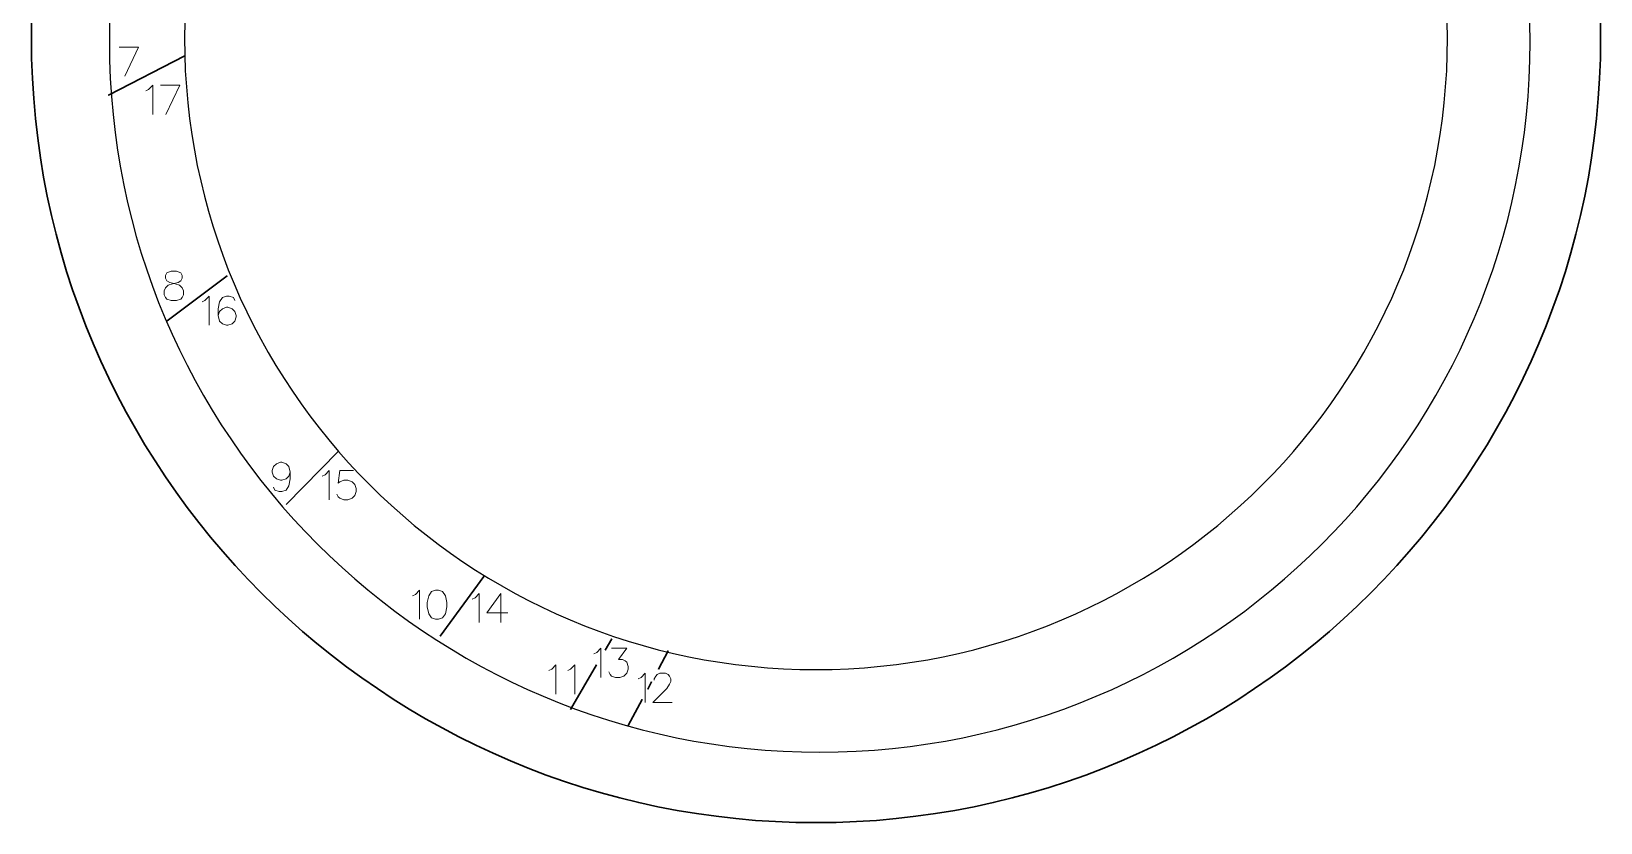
# Model space of a CAD drawing. Header units: centimetres. Extents: x -21.6 to 10.2, y -8.4 to 17.
# Drawn here: x -10.19 to -0.21, y -8.31 to -3.28 of the extents above; entities that cross this region are included whole.
import ezdxf

# ---------------------------------------------------------------- set-up
doc = ezdxf.new("R2010")
doc.units = ezdxf.units.CM
doc.header["$MEASUREMENT"] = 0
doc.layers.add('layer 1', color=7, linetype='Continuous')

msp = doc.modelspace()

# ---------------------------------------------------------------- linework, layer by layer
at = {"layer": 'layer 1', "lineweight": 30}
for points, knots in [([(-0.21474, -3.32664), (-0.21474, -6.07977), (-2.44745, -8.31248), (-5.20059, -8.31248), (-5.20059, -8.31248), (-7.95373, -8.31248), (-10.18643, -6.07977), (-10.18643, -3.32663), (-10.18643, -3.32663), (-10.18643, -0.57349), (-7.95373, 1.65921), (-5.20059, 1.65921), (-5.20059, 1.65921), (-2.44745, 1.65921), (-0.21474, -0.57349), (-0.21474, -3.32663), (-0.21474, -3.32663), (-0.21474, -3.32663), (-0.21474, -3.32664), (-0.21474, -3.32664)], [0, 0, 0, 0, 0.1666667, 0.1666667, 0.1666667, 0.1666667, 0.3333333, 0.3333333, 0.3333333, 0.3333333, 0.5, 0.5, 0.5, 0.5, 0.6666667, 0.6666667, 0.6666667, 0.6666667, 1, 1, 1, 1]), ([(-9.69557, -3.68931), (-9.69557, -3.68931), (-9.69557, -3.68931), (-9.69557, -3.68931), (-9.69557, -3.68931), (-9.69557, -3.68931), (-9.69557, -3.68931), (-9.69557, -3.68931)], [0, 0, 0, 0, 0.3333333, 0.3333333, 0.3333333, 0.3333333, 1, 1, 1, 1]), ([(-9.32384, -5.1221), (-9.32384, -5.1221), (-9.32384, -5.1221), (-9.32384, -5.1221), (-9.32384, -5.1221), (-9.32384, -5.1221), (-9.32384, -5.1221), (-9.32384, -5.1221)], [0, 0, 0, 0, 0.3333333, 0.3333333, 0.3333333, 0.3333333, 1, 1, 1, 1]), ([(-8.56795, -6.29076), (-8.56795, -6.29076), (-8.56795, -6.29076), (-8.56795, -6.29076), (-8.56795, -6.29076), (-8.56795, -6.29076), (-8.56795, -6.29076), (-8.56795, -6.29076)], [0, 0, 0, 0, 0.3333333, 0.3333333, 0.3333333, 0.3333333, 1, 1, 1, 1]), ([(-7.58957, -7.12675), (-7.58957, -7.12675), (-7.58957, -7.12675), (-7.58957, -7.12675), (-7.58957, -7.12675), (-7.58957, -7.12675), (-7.58957, -7.12675), (-7.58957, -7.12675)], [0, 0, 0, 0, 0.3333333, 0.3333333, 0.3333333, 0.3333333, 1, 1, 1, 1]), ([(-6.54046, -7.21607), (-6.54046, -7.21607), (-6.54046, -7.21607), (-6.54046, -7.21607), (-6.54046, -7.21607), (-6.54046, -7.21607), (-6.54046, -7.21607), (-6.54046, -7.21607)], [0, 0, 0, 0, 0.3333333, 0.3333333, 0.3333333, 0.3333333, 1, 1, 1, 1]), ([(-6.20182, -7.336), (-6.20182, -7.336), (-6.20182, -7.336), (-6.20182, -7.336), (-6.20182, -7.336), (-6.20182, -7.336), (-6.20182, -7.336), (-6.20182, -7.336)], [0, 0, 0, 0, 0.3333333, 0.3333333, 0.3333333, 0.3333333, 1, 1, 1, 1])]:
    msp.add_open_spline(points, degree=3, knots=knots, dxfattribs=at)
at = {"layer": 'layer 1', "lineweight": 25}
for points, knots in [([(-0.663, -3.3503), (-0.663, -3.35029), (-0.663, -3.35029), (-0.663, -3.35029), (-0.663, -3.35029), (-0.663, -5.84284), (-2.68438, -7.86422), (-5.17692, -7.86422), (-5.17692, -7.86422), (-5.17692, -7.86422), (-5.17692, -7.86422), (-5.17692, -7.86422), (-5.17692, -7.86422), (-7.66947, -7.86422), (-9.69085, -5.84284), (-9.69085, -3.35029), (-9.69085, -3.35029), (-9.69085, -3.35029), (-9.69085, -3.35029), (-9.69085, -3.35029), (-9.69085, -3.35029), (-9.69085, -0.85774), (-7.66947, 1.16363), (-5.17692, 1.16363), (-5.17692, 1.16363), (-5.17692, 1.16363), (-5.17692, 1.16363), (-5.17692, 1.16363), (-5.17692, 1.16363), (-2.68438, 1.16363), (-0.663, -0.85774), (-0.663, -3.35029), (-0.663, -3.35029), (-0.663, -3.35029), (-0.663, -3.3503), (-0.663, -3.3503)], [0, 0, 0, 0, 0.1, 0.1, 0.1, 0.1, 0.2, 0.2, 0.2, 0.2, 0.3, 0.3, 0.3, 0.3, 0.4, 0.4, 0.4, 0.4, 0.5, 0.5, 0.5, 0.5, 0.6, 0.6, 0.6, 0.6, 0.7, 0.7, 0.7, 0.7, 0.8, 0.8, 0.8, 0.8, 1, 1, 1, 1]), ([(-1.18772, -3.32664), (-1.18771, -5.54251), (-2.98471, -7.33951), (-5.20059, -7.33951), (-5.20059, -7.33951), (-7.41647, -7.33951), (-9.21346, -5.54251), (-9.21346, -3.32663), (-9.21346, -3.32663), (-9.21346, -1.11075), (-7.41647, 0.68624), (-5.20059, 0.68624), (-5.20059, 0.68624), (-2.98471, 0.68624), (-1.18771, -1.11075), (-1.18771, -3.32663), (-1.18771, -3.32663), (-1.18771, -3.32663), (-1.18772, -3.32664), (-1.18772, -3.32664)], [0, 0, 0, 0, 0.1666667, 0.1666667, 0.1666667, 0.1666667, 0.3333333, 0.3333333, 0.3333333, 0.3333333, 0.5, 0.5, 0.5, 0.5, 0.6666667, 0.6666667, 0.6666667, 0.6666667, 1, 1, 1, 1])]:
    msp.add_open_spline(points, degree=3, knots=knots, dxfattribs=at)
at = {"layer": 'layer 1', "lineweight": 9}
for points in [[(-9.62825, -3.38252), (-9.62825, -3.38252), (-9.50494, -3.38252), (-9.50494, -3.38252)], [(-9.50494, -3.38252), (-9.50494, -3.38252), (-9.59302, -3.56748), (-9.59302, -3.56748)], [(-9.36643, -3.62536), (-9.36643, -3.62536), (-9.24312, -3.62536), (-9.24312, -3.62536)], [(-9.24312, -3.62536), (-9.24312, -3.62536), (-9.3312, -3.81032), (-9.3312, -3.81032)], [(-7.20366, -6.85613), (-7.20366, -6.85613), (-7.20366, -7.04109), (-7.20366, -7.04109)]]:
    msp.add_open_spline(points, degree=3, dxfattribs=at)
at = {"layer": 'layer 1'}
for points in [[(-9.69557, -3.68931), (-9.69557, -3.68931), (-9.21216, -3.43873), (-9.21216, -3.43873), (-9.21216, -3.43873), (-9.21216, -3.43873), (-9.69557, -3.68931), (-9.69557, -3.68931)], [(-9.69557, -3.68931), (-9.69557, -3.68931), (-9.69557, -3.68931), (-9.69557, -3.68931), (-9.69557, -3.68931), (-9.69557, -3.68931), (-9.69557, -3.68931), (-9.69557, -3.68931)], [(-9.32384, -5.1221), (-9.32384, -5.1221), (-8.94228, -4.8377), (-8.94228, -4.8377), (-8.94228, -4.8377), (-8.94228, -4.8377), (-9.32384, -5.1221), (-9.32384, -5.1221)], [(-9.32384, -5.1221), (-9.32384, -5.1221), (-9.32384, -5.1221), (-9.32384, -5.1221), (-9.32384, -5.1221), (-9.32384, -5.1221), (-9.32384, -5.1221), (-9.32384, -5.1221)], [(-8.56795, -6.29076), (-8.56795, -6.29076), (-8.23724, -5.95305), (-8.23724, -5.95305), (-8.23724, -5.95305), (-8.23724, -5.95305), (-8.56795, -6.29076), (-8.56795, -6.29076)], [(-8.56795, -6.29076), (-8.56795, -6.29076), (-8.56795, -6.29076), (-8.56795, -6.29076), (-8.56795, -6.29076), (-8.56795, -6.29076), (-8.56795, -6.29076), (-8.56795, -6.29076)], [(-7.58957, -7.12675), (-7.58957, -7.12675), (-7.31073, -6.74716), (-7.31073, -6.74716), (-7.31073, -6.74716), (-7.31073, -6.74716), (-7.58957, -7.12675), (-7.58957, -7.12675)], [(-7.58957, -7.12675), (-7.58957, -7.12675), (-7.58957, -7.12675), (-7.58957, -7.12675), (-7.58957, -7.12675), (-7.58957, -7.12675), (-7.58957, -7.12675), (-7.58957, -7.12675)], [(-6.54046, -7.21607), (-6.54046, -7.21607), (-6.49821, -7.14376), (-6.49821, -7.14376), (-6.49821, -7.14376), (-6.49821, -7.14376), (-6.54046, -7.21607), (-6.54046, -7.21607)], [(-6.54046, -7.21607), (-6.54046, -7.21607), (-6.54046, -7.21607), (-6.54046, -7.21607), (-6.54046, -7.21607), (-6.54046, -7.21607), (-6.54046, -7.21607), (-6.54046, -7.21607)], [(-6.20182, -7.336), (-6.20182, -7.336), (-6.13968, -7.21963), (-6.13968, -7.21963), (-6.13968, -7.21963), (-6.13968, -7.21963), (-6.20182, -7.336), (-6.20182, -7.336)], [(-6.76068, -7.59293), (-6.76068, -7.59293), (-6.5951, -7.30957), (-6.5951, -7.30957), (-6.5951, -7.30957), (-6.5951, -7.30957), (-6.76068, -7.59293), (-6.76068, -7.59293)], [(-6.20182, -7.336), (-6.20182, -7.336), (-6.20182, -7.336), (-6.20182, -7.336), (-6.20182, -7.336), (-6.20182, -7.336), (-6.20182, -7.336), (-6.20182, -7.336)], [(-6.27017, -7.46401), (-6.27017, -7.46401), (-6.24527, -7.41739), (-6.24527, -7.41739), (-6.24527, -7.41739), (-6.24527, -7.41739), (-6.27017, -7.46401), (-6.27017, -7.46401)], [(-6.39395, -7.69582), (-6.39395, -7.69582), (-6.30583, -7.53079), (-6.30583, -7.53079), (-6.30583, -7.53079), (-6.30583, -7.53079), (-6.39395, -7.69582), (-6.39395, -7.69582)]]:
    msp.add_open_spline(points, degree=3, knots=[0, 0, 0, 0, 0.3333333, 0.3333333, 0.3333333, 0.3333333, 1, 1, 1, 1], dxfattribs=at)
at = {"layer": 'layer 1', "lineweight": 30}
for points in [[(-9.69557, -3.68931), (-9.69557, -3.68931), (-9.21216, -3.43873), (-9.21216, -3.43873)], [(-9.32384, -5.1221), (-9.32384, -5.1221), (-8.94228, -4.8377), (-8.94228, -4.8377)], [(-8.56795, -6.29076), (-8.56795, -6.29076), (-8.23724, -5.95305), (-8.23724, -5.95305)], [(-7.58957, -7.12675), (-7.58957, -7.12675), (-7.31073, -6.74716), (-7.31073, -6.74716)], [(-6.54046, -7.21607), (-6.54046, -7.21607), (-6.49821, -7.14376), (-6.49821, -7.14376)], [(-6.20182, -7.336), (-6.20182, -7.336), (-6.13968, -7.21963), (-6.13968, -7.21963)], [(-6.76068, -7.59293), (-6.76068, -7.59293), (-6.5951, -7.30957), (-6.5951, -7.30957)], [(-6.27017, -7.46401), (-6.27017, -7.46401), (-6.24527, -7.41739), (-6.24527, -7.41739)], [(-6.39395, -7.69582), (-6.39395, -7.69582), (-6.30583, -7.53079), (-6.30583, -7.53079)]]:
    msp.add_open_spline(points, degree=3, dxfattribs=at)
at = {"layer": 'layer 1', "lineweight": 9}
for points, knots in [([(-9.45972, -3.66059), (-9.45972, -3.66059), (-9.4421, -3.65178), (-9.4421, -3.65178), (-9.4421, -3.65178), (-9.4421, -3.65178), (-9.41568, -3.62536), (-9.41568, -3.62536), (-9.41568, -3.62536), (-9.41568, -3.62536), (-9.41568, -3.81032), (-9.41568, -3.81032)], [0, 0, 0, 0, 0.25, 0.25, 0.25, 0.25, 0.5, 0.5, 0.5, 0.5, 1, 1, 1, 1]), ([(-9.2988, -4.80786), (-9.2988, -4.80786), (-9.32522, -4.81667), (-9.32522, -4.81667), (-9.32522, -4.81667), (-9.32522, -4.81667), (-9.33403, -4.83429), (-9.33403, -4.83429), (-9.33403, -4.83429), (-9.33403, -4.83429), (-9.33403, -4.85191), (-9.33403, -4.85191), (-9.33403, -4.85191), (-9.33403, -4.85191), (-9.32522, -4.86953), (-9.32522, -4.86953), (-9.32522, -4.86953), (-9.32522, -4.86953), (-9.3076, -4.87834), (-9.3076, -4.87834), (-9.3076, -4.87834), (-9.3076, -4.87834), (-9.27237, -4.88715), (-9.27237, -4.88715), (-9.27237, -4.88715), (-9.27237, -4.88715), (-9.24595, -4.89596), (-9.24595, -4.89596), (-9.24595, -4.89596), (-9.24595, -4.89596), (-9.22833, -4.91358), (-9.22833, -4.91358), (-9.22833, -4.91358), (-9.22833, -4.91358), (-9.21952, -4.9312), (-9.21952, -4.9312), (-9.21952, -4.9312), (-9.21952, -4.9312), (-9.21952, -4.95762), (-9.21952, -4.95762), (-9.21952, -4.95762), (-9.21952, -4.95762), (-9.22833, -4.97524), (-9.22833, -4.97524), (-9.22833, -4.97524), (-9.22833, -4.97524), (-9.23714, -4.98405), (-9.23714, -4.98405), (-9.23714, -4.98405), (-9.23714, -4.98405), (-9.26356, -4.99286), (-9.26356, -4.99286), (-9.26356, -4.99286), (-9.26356, -4.99286), (-9.29879, -4.99286), (-9.29879, -4.99286), (-9.29879, -4.99286), (-9.29879, -4.99286), (-9.32521, -4.98405), (-9.32521, -4.98405), (-9.32521, -4.98405), (-9.32521, -4.98405), (-9.33402, -4.97524), (-9.33402, -4.97524), (-9.33402, -4.97524), (-9.33402, -4.97524), (-9.34283, -4.95762), (-9.34283, -4.95762), (-9.34283, -4.95762), (-9.34283, -4.95762), (-9.34283, -4.9312), (-9.34283, -4.9312), (-9.34283, -4.9312), (-9.34283, -4.9312), (-9.33402, -4.91358), (-9.33402, -4.91358), (-9.33402, -4.91358), (-9.33402, -4.91358), (-9.3164, -4.89596), (-9.3164, -4.89596), (-9.3164, -4.89596), (-9.3164, -4.89596), (-9.28998, -4.88715), (-9.28998, -4.88715), (-9.28998, -4.88715), (-9.28998, -4.88715), (-9.25475, -4.87834), (-9.25475, -4.87834), (-9.25475, -4.87834), (-9.25475, -4.87834), (-9.23713, -4.86953), (-9.23713, -4.86953), (-9.23713, -4.86953), (-9.23713, -4.86953), (-9.22832, -4.85191), (-9.22832, -4.85191), (-9.22832, -4.85191), (-9.22832, -4.85191), (-9.22832, -4.83429), (-9.22832, -4.83429), (-9.22832, -4.83429), (-9.22832, -4.83429), (-9.23713, -4.81667), (-9.23713, -4.81667), (-9.23713, -4.81667), (-9.23713, -4.81667), (-9.26355, -4.80786), (-9.26355, -4.80786), (-9.26355, -4.80786), (-9.26355, -4.80786), (-9.29878, -4.80786), (-9.29878, -4.80786)], [0, 0, 0, 0, 0.0344828, 0.0344828, 0.0344828, 0.0344828, 0.0689655, 0.0689655, 0.0689655, 0.0689655, 0.1034483, 0.1034483, 0.1034483, 0.1034483, 0.137931, 0.137931, 0.137931, 0.137931, 0.1724138, 0.1724138, 0.1724138, 0.1724138, 0.2068966, 0.2068966, 0.2068966, 0.2068966, 0.2413793, 0.2413793, 0.2413793, 0.2413793, 0.2758621, 0.2758621, 0.2758621, 0.2758621, 0.3103448, 0.3103448, 0.3103448, 0.3103448, 0.3448276, 0.3448276, 0.3448276, 0.3448276, 0.3793103, 0.3793103, 0.3793103, 0.3793103, 0.4137931, 0.4137931, 0.4137931, 0.4137931, 0.4482759, 0.4482759, 0.4482759, 0.4482759, 0.4827586, 0.4827586, 0.4827586, 0.4827586, 0.5172414, 0.5172414, 0.5172414, 0.5172414, 0.5517241, 0.5517241, 0.5517241, 0.5517241, 0.5862069, 0.5862069, 0.5862069, 0.5862069, 0.6206897, 0.6206897, 0.6206897, 0.6206897, 0.6551724, 0.6551724, 0.6551724, 0.6551724, 0.6896552, 0.6896552, 0.6896552, 0.6896552, 0.7241379, 0.7241379, 0.7241379, 0.7241379, 0.7586207, 0.7586207, 0.7586207, 0.7586207, 0.7931034, 0.7931034, 0.7931034, 0.7931034, 0.8275862, 0.8275862, 0.8275862, 0.8275862, 0.862069, 0.862069, 0.862069, 0.862069, 0.8965517, 0.8965517, 0.8965517, 0.8965517, 0.9310345, 0.9310345, 0.9310345, 0.9310345, 1, 1, 1, 1]), ([(-9.10141, -5.00146), (-9.10141, -5.00146), (-9.08379, -4.99265), (-9.08379, -4.99265), (-9.08379, -4.99265), (-9.08379, -4.99265), (-9.05737, -4.96623), (-9.05737, -4.96623), (-9.05737, -4.96623), (-9.05737, -4.96623), (-9.05737, -5.15119), (-9.05737, -5.15119)], [0, 0, 0, 0, 0.25, 0.25, 0.25, 0.25, 0.5, 0.5, 0.5, 0.5, 1, 1, 1, 1]), ([(-8.89362, -4.99266), (-8.89362, -4.99266), (-8.90243, -4.97504), (-8.90243, -4.97504), (-8.90243, -4.97504), (-8.90243, -4.97504), (-8.92885, -4.96623), (-8.92885, -4.96623), (-8.92885, -4.96623), (-8.92885, -4.96623), (-8.94647, -4.96623), (-8.94647, -4.96623), (-8.94647, -4.96623), (-8.94647, -4.96623), (-8.97289, -4.97504), (-8.97289, -4.97504), (-8.97289, -4.97504), (-8.97289, -4.97504), (-8.99051, -5.00146), (-8.99051, -5.00146), (-8.99051, -5.00146), (-8.99051, -5.00146), (-8.99932, -5.0455), (-8.99932, -5.0455), (-8.99932, -5.0455), (-8.99932, -5.0455), (-8.99932, -5.08954), (-8.99932, -5.08954), (-8.99932, -5.08954), (-8.99932, -5.08954), (-8.99051, -5.12477), (-8.99051, -5.12477), (-8.99051, -5.12477), (-8.99051, -5.12477), (-8.97289, -5.14239), (-8.97289, -5.14239), (-8.97289, -5.14239), (-8.97289, -5.14239), (-8.94647, -5.1512), (-8.94647, -5.1512), (-8.94647, -5.1512), (-8.94647, -5.1512), (-8.93766, -5.1512), (-8.93766, -5.1512), (-8.93766, -5.1512), (-8.93766, -5.1512), (-8.91124, -5.14239), (-8.91124, -5.14239), (-8.91124, -5.14239), (-8.91124, -5.14239), (-8.89362, -5.12477), (-8.89362, -5.12477), (-8.89362, -5.12477), (-8.89362, -5.12477), (-8.88481, -5.09835), (-8.88481, -5.09835), (-8.88481, -5.09835), (-8.88481, -5.09835), (-8.88481, -5.08954), (-8.88481, -5.08954), (-8.88481, -5.08954), (-8.88481, -5.08954), (-8.89362, -5.06312), (-8.89362, -5.06312), (-8.89362, -5.06312), (-8.89362, -5.06312), (-8.91124, -5.0455), (-8.91124, -5.0455), (-8.91124, -5.0455), (-8.91124, -5.0455), (-8.93766, -5.03669), (-8.93766, -5.03669), (-8.93766, -5.03669), (-8.93766, -5.03669), (-8.94647, -5.03669), (-8.94647, -5.03669), (-8.94647, -5.03669), (-8.94647, -5.03669), (-8.97289, -5.0455), (-8.97289, -5.0455), (-8.97289, -5.0455), (-8.97289, -5.0455), (-8.99051, -5.06312), (-8.99051, -5.06312), (-8.99051, -5.06312), (-8.99051, -5.06312), (-8.99932, -5.08954), (-8.99932, -5.08954)], [0, 0, 0, 0, 0.0434783, 0.0434783, 0.0434783, 0.0434783, 0.0869565, 0.0869565, 0.0869565, 0.0869565, 0.1304348, 0.1304348, 0.1304348, 0.1304348, 0.173913, 0.173913, 0.173913, 0.173913, 0.2173913, 0.2173913, 0.2173913, 0.2173913, 0.2608696, 0.2608696, 0.2608696, 0.2608696, 0.3043478, 0.3043478, 0.3043478, 0.3043478, 0.3478261, 0.3478261, 0.3478261, 0.3478261, 0.3913043, 0.3913043, 0.3913043, 0.3913043, 0.4347826, 0.4347826, 0.4347826, 0.4347826, 0.4782609, 0.4782609, 0.4782609, 0.4782609, 0.5217391, 0.5217391, 0.5217391, 0.5217391, 0.5652174, 0.5652174, 0.5652174, 0.5652174, 0.6086957, 0.6086957, 0.6086957, 0.6086957, 0.6521739, 0.6521739, 0.6521739, 0.6521739, 0.6956522, 0.6956522, 0.6956522, 0.6956522, 0.7391304, 0.7391304, 0.7391304, 0.7391304, 0.7826087, 0.7826087, 0.7826087, 0.7826087, 0.826087, 0.826087, 0.826087, 0.826087, 0.8695652, 0.8695652, 0.8695652, 0.8695652, 0.9130435, 0.9130435, 0.9130435, 0.9130435, 1, 1, 1, 1]), ([(-8.54173, -6.08369), (-8.54173, -6.08369), (-8.55054, -6.11011), (-8.55054, -6.11011), (-8.55054, -6.11011), (-8.55054, -6.11011), (-8.56816, -6.12773), (-8.56816, -6.12773), (-8.56816, -6.12773), (-8.56816, -6.12773), (-8.59458, -6.13654), (-8.59458, -6.13654), (-8.59458, -6.13654), (-8.59458, -6.13654), (-8.60339, -6.13654), (-8.60339, -6.13654), (-8.60339, -6.13654), (-8.60339, -6.13654), (-8.62981, -6.12773), (-8.62981, -6.12773), (-8.62981, -6.12773), (-8.62981, -6.12773), (-8.64743, -6.11011), (-8.64743, -6.11011), (-8.64743, -6.11011), (-8.64743, -6.11011), (-8.65624, -6.08369), (-8.65624, -6.08369), (-8.65624, -6.08369), (-8.65624, -6.08369), (-8.65624, -6.07488), (-8.65624, -6.07488), (-8.65624, -6.07488), (-8.65624, -6.07488), (-8.64743, -6.04846), (-8.64743, -6.04846), (-8.64743, -6.04846), (-8.64743, -6.04846), (-8.62981, -6.03084), (-8.62981, -6.03084), (-8.62981, -6.03084), (-8.62981, -6.03084), (-8.60339, -6.02203), (-8.60339, -6.02203), (-8.60339, -6.02203), (-8.60339, -6.02203), (-8.59458, -6.02203), (-8.59458, -6.02203), (-8.59458, -6.02203), (-8.59458, -6.02203), (-8.56816, -6.03084), (-8.56816, -6.03084), (-8.56816, -6.03084), (-8.56816, -6.03084), (-8.55054, -6.04846), (-8.55054, -6.04846), (-8.55054, -6.04846), (-8.55054, -6.04846), (-8.54173, -6.08369), (-8.54173, -6.08369), (-8.54173, -6.08369), (-8.54173, -6.08369), (-8.54173, -6.12773), (-8.54173, -6.12773), (-8.54173, -6.12773), (-8.54173, -6.12773), (-8.55054, -6.17177), (-8.55054, -6.17177), (-8.55054, -6.17177), (-8.55054, -6.17177), (-8.56816, -6.19819), (-8.56816, -6.19819), (-8.56816, -6.19819), (-8.56816, -6.19819), (-8.59458, -6.207), (-8.59458, -6.207), (-8.59458, -6.207), (-8.59458, -6.207), (-8.6122, -6.207), (-8.6122, -6.207), (-8.6122, -6.207), (-8.6122, -6.207), (-8.63862, -6.19819), (-8.63862, -6.19819), (-8.63862, -6.19819), (-8.63862, -6.19819), (-8.64743, -6.18057), (-8.64743, -6.18057)], [0, 0, 0, 0, 0.0434783, 0.0434783, 0.0434783, 0.0434783, 0.0869565, 0.0869565, 0.0869565, 0.0869565, 0.1304348, 0.1304348, 0.1304348, 0.1304348, 0.173913, 0.173913, 0.173913, 0.173913, 0.2173913, 0.2173913, 0.2173913, 0.2173913, 0.2608696, 0.2608696, 0.2608696, 0.2608696, 0.3043478, 0.3043478, 0.3043478, 0.3043478, 0.3478261, 0.3478261, 0.3478261, 0.3478261, 0.3913043, 0.3913043, 0.3913043, 0.3913043, 0.4347826, 0.4347826, 0.4347826, 0.4347826, 0.4782609, 0.4782609, 0.4782609, 0.4782609, 0.5217391, 0.5217391, 0.5217391, 0.5217391, 0.5652174, 0.5652174, 0.5652174, 0.5652174, 0.6086957, 0.6086957, 0.6086957, 0.6086957, 0.6521739, 0.6521739, 0.6521739, 0.6521739, 0.6956522, 0.6956522, 0.6956522, 0.6956522, 0.7391304, 0.7391304, 0.7391304, 0.7391304, 0.7826087, 0.7826087, 0.7826087, 0.7826087, 0.826087, 0.826087, 0.826087, 0.826087, 0.8695652, 0.8695652, 0.8695652, 0.8695652, 0.9130435, 0.9130435, 0.9130435, 0.9130435, 1, 1, 1, 1]), ([(-8.33824, -6.11006), (-8.33824, -6.11006), (-8.32062, -6.10125), (-8.32062, -6.10125), (-8.32062, -6.10125), (-8.32062, -6.10125), (-8.2942, -6.07483), (-8.2942, -6.07483), (-8.2942, -6.07483), (-8.2942, -6.07483), (-8.2942, -6.25979), (-8.2942, -6.25979)], [0, 0, 0, 0, 0.25, 0.25, 0.25, 0.25, 0.5, 0.5, 0.5, 0.5, 1, 1, 1, 1]), ([(-8.13926, -6.07483), (-8.13926, -6.07483), (-8.22734, -6.07483), (-8.22734, -6.07483), (-8.22734, -6.07483), (-8.22734, -6.07483), (-8.23615, -6.1541), (-8.23615, -6.1541), (-8.23615, -6.1541), (-8.23615, -6.1541), (-8.22734, -6.14529), (-8.22734, -6.14529), (-8.22734, -6.14529), (-8.22734, -6.14529), (-8.20092, -6.13648), (-8.20092, -6.13648), (-8.20092, -6.13648), (-8.20092, -6.13648), (-8.1745, -6.13648), (-8.1745, -6.13648), (-8.1745, -6.13648), (-8.1745, -6.13648), (-8.14808, -6.14529), (-8.14808, -6.14529), (-8.14808, -6.14529), (-8.14808, -6.14529), (-8.13046, -6.16291), (-8.13046, -6.16291), (-8.13046, -6.16291), (-8.13046, -6.16291), (-8.12165, -6.18933), (-8.12165, -6.18933), (-8.12165, -6.18933), (-8.12165, -6.18933), (-8.12165, -6.20695), (-8.12165, -6.20695), (-8.12165, -6.20695), (-8.12165, -6.20695), (-8.13046, -6.23337), (-8.13046, -6.23337), (-8.13046, -6.23337), (-8.13046, -6.23337), (-8.14808, -6.25099), (-8.14808, -6.25099), (-8.14808, -6.25099), (-8.14808, -6.25099), (-8.1745, -6.2598), (-8.1745, -6.2598), (-8.1745, -6.2598), (-8.1745, -6.2598), (-8.20092, -6.2598), (-8.20092, -6.2598), (-8.20092, -6.2598), (-8.20092, -6.2598), (-8.22734, -6.25099), (-8.22734, -6.25099), (-8.22734, -6.25099), (-8.22734, -6.25099), (-8.23615, -6.24218), (-8.23615, -6.24218), (-8.23615, -6.24218), (-8.23615, -6.24218), (-8.24496, -6.22456), (-8.24496, -6.22456)], [0, 0, 0, 0, 0.0588235, 0.0588235, 0.0588235, 0.0588235, 0.1176471, 0.1176471, 0.1176471, 0.1176471, 0.1764706, 0.1764706, 0.1764706, 0.1764706, 0.2352941, 0.2352941, 0.2352941, 0.2352941, 0.2941176, 0.2941176, 0.2941176, 0.2941176, 0.3529412, 0.3529412, 0.3529412, 0.3529412, 0.4117647, 0.4117647, 0.4117647, 0.4117647, 0.4705882, 0.4705882, 0.4705882, 0.4705882, 0.5294118, 0.5294118, 0.5294118, 0.5294118, 0.5882353, 0.5882353, 0.5882353, 0.5882353, 0.6470588, 0.6470588, 0.6470588, 0.6470588, 0.7058824, 0.7058824, 0.7058824, 0.7058824, 0.7647059, 0.7647059, 0.7647059, 0.7647059, 0.8235294, 0.8235294, 0.8235294, 0.8235294, 0.8823529, 0.8823529, 0.8823529, 0.8823529, 1, 1, 1, 1]), ([(-7.7637, -6.87024), (-7.7637, -6.87024), (-7.74608, -6.86143), (-7.74608, -6.86143), (-7.74608, -6.86143), (-7.74608, -6.86143), (-7.71966, -6.83501), (-7.71966, -6.83501), (-7.71966, -6.83501), (-7.71966, -6.83501), (-7.71966, -7.01997), (-7.71966, -7.01997)], [0, 0, 0, 0, 0.25, 0.25, 0.25, 0.25, 0.5, 0.5, 0.5, 0.5, 1, 1, 1, 1]), ([(-7.61757, -6.83501), (-7.61757, -6.83501), (-7.64399, -6.84382), (-7.64399, -6.84382), (-7.64399, -6.84382), (-7.64399, -6.84382), (-7.66161, -6.87024), (-7.66161, -6.87024), (-7.66161, -6.87024), (-7.66161, -6.87024), (-7.67042, -6.91428), (-7.67042, -6.91428), (-7.67042, -6.91428), (-7.67042, -6.91428), (-7.67042, -6.9407), (-7.67042, -6.9407), (-7.67042, -6.9407), (-7.67042, -6.9407), (-7.66161, -6.98474), (-7.66161, -6.98474), (-7.66161, -6.98474), (-7.66161, -6.98474), (-7.64399, -7.01116), (-7.64399, -7.01116), (-7.64399, -7.01116), (-7.64399, -7.01116), (-7.61757, -7.01997), (-7.61757, -7.01997), (-7.61757, -7.01997), (-7.61757, -7.01997), (-7.59995, -7.01997), (-7.59995, -7.01997), (-7.59995, -7.01997), (-7.59995, -7.01997), (-7.57353, -7.01116), (-7.57353, -7.01116), (-7.57353, -7.01116), (-7.57353, -7.01116), (-7.55591, -6.98474), (-7.55591, -6.98474), (-7.55591, -6.98474), (-7.55591, -6.98474), (-7.5471, -6.9407), (-7.5471, -6.9407), (-7.5471, -6.9407), (-7.5471, -6.9407), (-7.5471, -6.91428), (-7.5471, -6.91428), (-7.5471, -6.91428), (-7.5471, -6.91428), (-7.55591, -6.87024), (-7.55591, -6.87024), (-7.55591, -6.87024), (-7.55591, -6.87024), (-7.57353, -6.84382), (-7.57353, -6.84382), (-7.57353, -6.84382), (-7.57353, -6.84382), (-7.59995, -6.83501), (-7.59995, -6.83501), (-7.59995, -6.83501), (-7.59995, -6.83501), (-7.61757, -6.83501), (-7.61757, -6.83501)], [0, 0, 0, 0, 0.0588235, 0.0588235, 0.0588235, 0.0588235, 0.1176471, 0.1176471, 0.1176471, 0.1176471, 0.1764706, 0.1764706, 0.1764706, 0.1764706, 0.2352941, 0.2352941, 0.2352941, 0.2352941, 0.2941176, 0.2941176, 0.2941176, 0.2941176, 0.3529412, 0.3529412, 0.3529412, 0.3529412, 0.4117647, 0.4117647, 0.4117647, 0.4117647, 0.4705882, 0.4705882, 0.4705882, 0.4705882, 0.5294118, 0.5294118, 0.5294118, 0.5294118, 0.5882353, 0.5882353, 0.5882353, 0.5882353, 0.6470588, 0.6470588, 0.6470588, 0.6470588, 0.7058824, 0.7058824, 0.7058824, 0.7058824, 0.7647059, 0.7647059, 0.7647059, 0.7647059, 0.8235294, 0.8235294, 0.8235294, 0.8235294, 0.8823529, 0.8823529, 0.8823529, 0.8823529, 1, 1, 1, 1]), ([(-7.38502, -6.89136), (-7.38502, -6.89136), (-7.3674, -6.88255), (-7.3674, -6.88255), (-7.3674, -6.88255), (-7.3674, -6.88255), (-7.34098, -6.85613), (-7.34098, -6.85613), (-7.34098, -6.85613), (-7.34098, -6.85613), (-7.34098, -7.04109), (-7.34098, -7.04109)], [0, 0, 0, 0, 0.25, 0.25, 0.25, 0.25, 0.5, 0.5, 0.5, 0.5, 1, 1, 1, 1]), ([(-7.20366, -6.85613), (-7.20366, -6.85613), (-7.29174, -6.97944), (-7.29174, -6.97944), (-7.29174, -6.97944), (-7.29174, -6.97944), (-7.15962, -6.97944), (-7.15962, -6.97944)], [0, 0, 0, 0, 0.3333333, 0.3333333, 0.3333333, 0.3333333, 1, 1, 1, 1]), ([(-6.61129, -7.23977), (-6.61129, -7.23977), (-6.59367, -7.23096), (-6.59367, -7.23096), (-6.59367, -7.23096), (-6.59367, -7.23096), (-6.56725, -7.20454), (-6.56725, -7.20454), (-6.56725, -7.20454), (-6.56725, -7.20454), (-6.56725, -7.3895), (-6.56725, -7.3895)], [0, 0, 0, 0, 0.25, 0.25, 0.25, 0.25, 0.5, 0.5, 0.5, 0.5, 1, 1, 1, 1]), ([(-6.50039, -7.20454), (-6.50039, -7.20454), (-6.4035, -7.20454), (-6.4035, -7.20454), (-6.4035, -7.20454), (-6.4035, -7.20454), (-6.45635, -7.275), (-6.45635, -7.275), (-6.45635, -7.275), (-6.45635, -7.275), (-6.42993, -7.275), (-6.42993, -7.275), (-6.42993, -7.275), (-6.42993, -7.275), (-6.41231, -7.28381), (-6.41231, -7.28381), (-6.41231, -7.28381), (-6.41231, -7.28381), (-6.4035, -7.29262), (-6.4035, -7.29262), (-6.4035, -7.29262), (-6.4035, -7.29262), (-6.39469, -7.31904), (-6.39469, -7.31904), (-6.39469, -7.31904), (-6.39469, -7.31904), (-6.39469, -7.33666), (-6.39469, -7.33666), (-6.39469, -7.33666), (-6.39469, -7.33666), (-6.4035, -7.36308), (-6.4035, -7.36308), (-6.4035, -7.36308), (-6.4035, -7.36308), (-6.42112, -7.3807), (-6.42112, -7.3807), (-6.42112, -7.3807), (-6.42112, -7.3807), (-6.44754, -7.38951), (-6.44754, -7.38951), (-6.44754, -7.38951), (-6.44754, -7.38951), (-6.47396, -7.38951), (-6.47396, -7.38951), (-6.47396, -7.38951), (-6.47396, -7.38951), (-6.50038, -7.3807), (-6.50038, -7.3807), (-6.50038, -7.3807), (-6.50038, -7.3807), (-6.50919, -7.37189), (-6.50919, -7.37189), (-6.50919, -7.37189), (-6.50919, -7.37189), (-6.518, -7.35427), (-6.518, -7.35427)], [0, 0, 0, 0, 0.0666667, 0.0666667, 0.0666667, 0.0666667, 0.1333333, 0.1333333, 0.1333333, 0.1333333, 0.2, 0.2, 0.2, 0.2, 0.2666667, 0.2666667, 0.2666667, 0.2666667, 0.3333333, 0.3333333, 0.3333333, 0.3333333, 0.4, 0.4, 0.4, 0.4, 0.4666667, 0.4666667, 0.4666667, 0.4666667, 0.5333333, 0.5333333, 0.5333333, 0.5333333, 0.6, 0.6, 0.6, 0.6, 0.6666667, 0.6666667, 0.6666667, 0.6666667, 0.7333333, 0.7333333, 0.7333333, 0.7333333, 0.8, 0.8, 0.8, 0.8, 0.8666667, 0.8666667, 0.8666667, 0.8666667, 1, 1, 1, 1]), ([(-6.89728, -7.34535), (-6.89728, -7.34535), (-6.87966, -7.33654), (-6.87966, -7.33654), (-6.87966, -7.33654), (-6.87966, -7.33654), (-6.85324, -7.31012), (-6.85324, -7.31012), (-6.85324, -7.31012), (-6.85324, -7.31012), (-6.85324, -7.49508), (-6.85324, -7.49508)], [0, 0, 0, 0, 0.25, 0.25, 0.25, 0.25, 0.5, 0.5, 0.5, 0.5, 1, 1, 1, 1]), ([(-6.77757, -7.34535), (-6.77757, -7.34535), (-6.75995, -7.33654), (-6.75995, -7.33654), (-6.75995, -7.33654), (-6.75995, -7.33654), (-6.73353, -7.31012), (-6.73353, -7.31012), (-6.73353, -7.31012), (-6.73353, -7.31012), (-6.73353, -7.49508), (-6.73353, -7.49508)], [0, 0, 0, 0, 0.25, 0.25, 0.25, 0.25, 0.5, 0.5, 0.5, 0.5, 1, 1, 1, 1]), ([(-6.33014, -7.39814), (-6.33014, -7.39814), (-6.31252, -7.38933), (-6.31252, -7.38933), (-6.31252, -7.38933), (-6.31252, -7.38933), (-6.2861, -7.36291), (-6.2861, -7.36291), (-6.2861, -7.36291), (-6.2861, -7.36291), (-6.2861, -7.54787), (-6.2861, -7.54787)], [0, 0, 0, 0, 0.25, 0.25, 0.25, 0.25, 0.5, 0.5, 0.5, 0.5, 1, 1, 1, 1]), ([(-6.22804, -7.40695), (-6.22804, -7.40695), (-6.22804, -7.39814), (-6.22804, -7.39814), (-6.22804, -7.39814), (-6.22804, -7.39814), (-6.21923, -7.38052), (-6.21923, -7.38052), (-6.21923, -7.38052), (-6.21923, -7.38052), (-6.21042, -7.37171), (-6.21042, -7.37171), (-6.21042, -7.37171), (-6.21042, -7.37171), (-6.1928, -7.3629), (-6.1928, -7.3629), (-6.1928, -7.3629), (-6.1928, -7.3629), (-6.15757, -7.3629), (-6.15757, -7.3629), (-6.15757, -7.3629), (-6.15757, -7.3629), (-6.13995, -7.37171), (-6.13995, -7.37171), (-6.13995, -7.37171), (-6.13995, -7.37171), (-6.13114, -7.38052), (-6.13114, -7.38052), (-6.13114, -7.38052), (-6.13114, -7.38052), (-6.12233, -7.39814), (-6.12233, -7.39814), (-6.12233, -7.39814), (-6.12233, -7.39814), (-6.12233, -7.41576), (-6.12233, -7.41576), (-6.12233, -7.41576), (-6.12233, -7.41576), (-6.13114, -7.43338), (-6.13114, -7.43338), (-6.13114, -7.43338), (-6.13114, -7.43338), (-6.14876, -7.4598), (-6.14876, -7.4598), (-6.14876, -7.4598), (-6.14876, -7.4598), (-6.23684, -7.54788), (-6.23684, -7.54788), (-6.23684, -7.54788), (-6.23684, -7.54788), (-6.11353, -7.54788), (-6.11353, -7.54788)], [0, 0, 0, 0, 0.0714286, 0.0714286, 0.0714286, 0.0714286, 0.1428571, 0.1428571, 0.1428571, 0.1428571, 0.2142857, 0.2142857, 0.2142857, 0.2142857, 0.2857143, 0.2857143, 0.2857143, 0.2857143, 0.3571429, 0.3571429, 0.3571429, 0.3571429, 0.4285714, 0.4285714, 0.4285714, 0.4285714, 0.5, 0.5, 0.5, 0.5, 0.5714286, 0.5714286, 0.5714286, 0.5714286, 0.6428571, 0.6428571, 0.6428571, 0.6428571, 0.7142857, 0.7142857, 0.7142857, 0.7142857, 0.7857143, 0.7857143, 0.7857143, 0.7857143, 0.8571429, 0.8571429, 0.8571429, 0.8571429, 1, 1, 1, 1])]:
    msp.add_open_spline(points, degree=3, knots=knots, dxfattribs=at)

doc.saveas('drawing.dxf')
